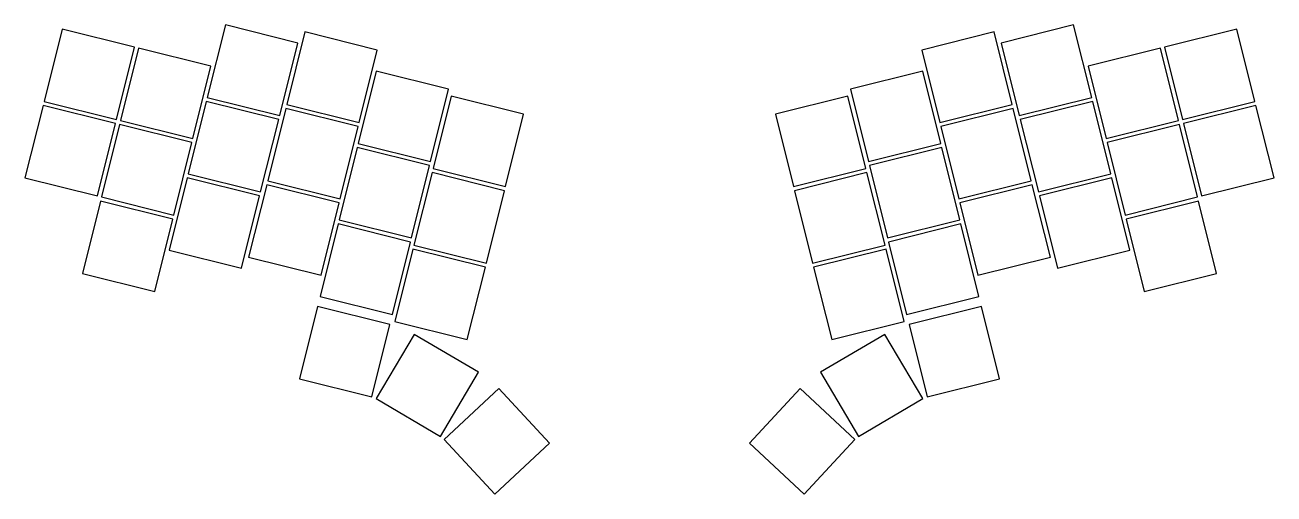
# Model space of a CAD drawing. Header units: millimetres. Extents: x 59 to 361, y -215 to -102.
import ezdxf

# ---------------------------------------------------------------- set-up
doc = ezdxf.new("R2010")
doc.units = ezdxf.units.MM

msp = doc.modelspace()

# ---------------------------------------------------------------- linework, layer by layer
for p, q in [((107.63, -101.55), (103.27, -119.02)), ((125.09, -105.91), (107.63, -101.55)), ((312.32, -101.55), (294.86, -105.91)), ((316.68, -119.02), (312.32, -101.55)), ((68.22, -102.55), (63.86, -120.01)), ((85.68, -106.9), (68.22, -102.55)), ((126.79, -103.24), (122.44, -120.71)), ((144.26, -107.59), (126.79, -103.24)), ((293.16, -103.24), (275.69, -107.59)), ((297.51, -120.71), (293.16, -103.24)), ((351.73, -102.55), (334.27, -106.9)), ((356.09, -120.01), (351.73, -102.55)), ((81.33, -124.37), (85.68, -106.9)), ((86.65, -107.15), (82.3, -124.61)), ((104.12, -111.5), (86.65, -107.15)), ((120.74, -123.37), (125.09, -105.91)), ((139.9, -125.06), (144.26, -107.59)), ((275.69, -107.59), (280.05, -125.06)), ((294.86, -105.91), (299.21, -123.37)), ((333.3, -107.15), (315.83, -111.5)), ((337.65, -124.61), (333.3, -107.15)), ((334.27, -106.9), (338.62, -124.37)), ((99.76, -128.97), (104.12, -111.5)), ((315.83, -111.5), (320.19, -128.97)), ((144.02, -112.69), (139.66, -130.15)), ((161.48, -117.04), (144.02, -112.69)), ((275.93, -112.69), (258.47, -117.04)), ((280.29, -130.15), (275.93, -112.69)), ((157.13, -134.51), (161.48, -117.04)), ((258.47, -117.04), (262.82, -134.51)), ((63.86, -120.01), (81.33, -124.37)), ((103.03, -119.99), (98.68, -137.46)), ((120.5, -124.34), (103.03, -119.99)), ((103.27, -119.02), (120.74, -123.37)), ((162.09, -118.74), (157.73, -136.21)), ((179.55, -123.09), (162.09, -118.74)), ((257.86, -118.74), (240.4, -123.09)), ((262.22, -136.21), (257.86, -118.74)), ((299.21, -123.37), (316.68, -119.02)), ((316.92, -119.99), (299.45, -124.34)), ((321.27, -137.46), (316.92, -119.99)), ((338.62, -124.37), (356.09, -120.01)), ((63.62, -120.99), (59.27, -138.45)), ((81.09, -125.34), (63.62, -120.99)), ((122.19, -121.68), (117.84, -139.14)), ((139.66, -126.03), (122.19, -121.68)), ((122.44, -120.71), (139.9, -125.06)), ((175.2, -140.56), (179.55, -123.09)), ((240.4, -123.09), (244.75, -140.56)), ((280.05, -125.06), (297.51, -120.71)), ((297.76, -121.68), (280.29, -126.03)), ((302.11, -139.14), (297.76, -121.68)), ((356.33, -120.99), (338.86, -125.34)), ((360.68, -138.45), (356.33, -120.99)), ((76.73, -142.8), (81.09, -125.34)), ((82.06, -125.58), (77.7, -143.05)), ((99.52, -129.94), (82.06, -125.58)), ((82.3, -124.61), (99.76, -128.97)), ((116.14, -141.81), (120.5, -124.34)), ((135.3, -143.5), (139.66, -126.03)), ((280.29, -126.03), (284.65, -143.5)), ((299.45, -124.34), (303.81, -141.81)), ((320.19, -128.97), (337.65, -124.61)), ((337.89, -125.58), (320.43, -129.94)), ((342.25, -143.05), (337.89, -125.58)), ((338.86, -125.34), (343.22, -142.8)), ((95.17, -147.4), (99.52, -129.94)), ((139.42, -131.12), (135.07, -148.59)), ((156.89, -135.48), (139.42, -131.12)), ((139.66, -130.15), (157.13, -134.51)), ((262.82, -134.51), (280.29, -130.15)), ((280.53, -131.12), (263.07, -135.48)), ((284.89, -148.59), (280.53, -131.12)), ((320.43, -129.94), (324.78, -147.4)), ((152.53, -152.94), (156.89, -135.48)), ((263.07, -135.48), (267.42, -152.94)), ((59.27, -138.45), (76.73, -142.8)), ((98.44, -138.43), (94.08, -155.89)), ((115.9, -142.78), (98.44, -138.43)), ((98.68, -137.46), (116.14, -141.81)), ((157.49, -137.18), (153.14, -154.64)), ((174.96, -141.53), (157.49, -137.18)), ((157.73, -136.21), (175.2, -140.56)), ((244.75, -140.56), (262.22, -136.21)), ((262.46, -137.18), (244.99, -141.53)), ((266.81, -154.64), (262.46, -137.18)), ((303.81, -141.81), (321.27, -137.46)), ((321.51, -138.43), (304.05, -142.78)), ((325.87, -155.89), (321.51, -138.43)), ((343.22, -142.8), (360.68, -138.45)), ((117.6, -140.11), (113.24, -157.58)), ((135.06, -144.47), (117.6, -140.11)), ((117.84, -139.14), (135.3, -143.5)), ((170.6, -159), (174.96, -141.53)), ((244.99, -141.53), (249.35, -159)), ((284.65, -143.5), (302.11, -139.14)), ((302.35, -140.11), (284.89, -144.47)), ((306.71, -157.58), (302.35, -140.11)), ((77.46, -144.02), (73.11, -161.48)), ((94.93, -148.37), (77.46, -144.02)), ((77.7, -143.05), (95.17, -147.4)), ((111.55, -160.25), (115.9, -142.78)), ((130.71, -161.93), (135.06, -144.47)), ((284.89, -144.47), (289.24, -161.93)), ((304.05, -142.78), (308.4, -160.25)), ((324.78, -147.4), (342.25, -143.05)), ((342.49, -144.02), (325.02, -148.37)), ((346.84, -161.48), (342.49, -144.02)), ((90.57, -165.84), (94.93, -148.37)), ((134.82, -149.56), (130.47, -167.02)), ((152.29, -153.91), (134.82, -149.56)), ((135.07, -148.59), (152.53, -152.94)), ((267.42, -152.94), (284.89, -148.59)), ((285.13, -149.56), (267.66, -153.91)), ((289.48, -167.02), (285.13, -149.56)), ((325.02, -148.37), (329.38, -165.84)), ((94.08, -155.89), (111.55, -160.25)), ((147.93, -171.38), (152.29, -153.91)), ((152.9, -155.61), (148.54, -173.08)), ((170.36, -159.97), (152.9, -155.61)), ((153.14, -154.64), (170.6, -159)), ((249.35, -159), (266.81, -154.64)), ((267.05, -155.61), (249.59, -159.97)), ((271.41, -173.08), (267.05, -155.61)), ((267.66, -153.91), (272.02, -171.38)), ((308.4, -160.25), (325.87, -155.89)), ((113.24, -157.58), (130.71, -161.93)), ((289.24, -161.93), (306.71, -157.58)), ((73.11, -161.48), (90.57, -165.84)), ((166.01, -177.43), (170.36, -159.97)), ((249.59, -159.97), (253.94, -177.43)), ((329.38, -165.84), (346.84, -161.48)), ((130.47, -167.02), (147.93, -171.38)), ((272.02, -171.38), (289.48, -167.02)), ((129.86, -169.45), (125.51, -186.92)), ((147.33, -173.8), (129.86, -169.45)), ((290.09, -169.45), (272.62, -173.8)), ((294.44, -186.92), (290.09, -169.45)), ((142.97, -191.27), (147.33, -173.8)), ((148.54, -173.08), (166.01, -177.43)), ((253.94, -177.43), (271.41, -173.08)), ((272.62, -173.8), (276.98, -191.27)), ((153.16, -176.19), (144.02, -191.7)), ((168.67, -185.33), (153.16, -176.19)), ((266.79, -176.19), (251.28, -185.33)), ((275.93, -191.7), (266.79, -176.19)), ((159.53, -200.83), (168.67, -185.33)), ((251.28, -185.33), (260.42, -200.83)), ((125.51, -186.92), (142.97, -191.27)), ((173.58, -189.27), (160.42, -201.54)), ((185.86, -202.43), (173.58, -189.27)), ((246.37, -189.27), (234.09, -202.43)), ((259.53, -201.54), (246.37, -189.27)), ((276.98, -191.27), (294.44, -186.92)), ((144.02, -191.7), (159.53, -200.83)), ((260.42, -200.83), (275.93, -191.7)), ((160.42, -201.54), (172.69, -214.71)), ((247.26, -214.71), (259.53, -201.54)), ((172.69, -214.71), (185.86, -202.43)), ((234.09, -202.43), (247.26, -214.71))]:
    msp.add_line(p, q)

doc.saveas('drawing.dxf')
